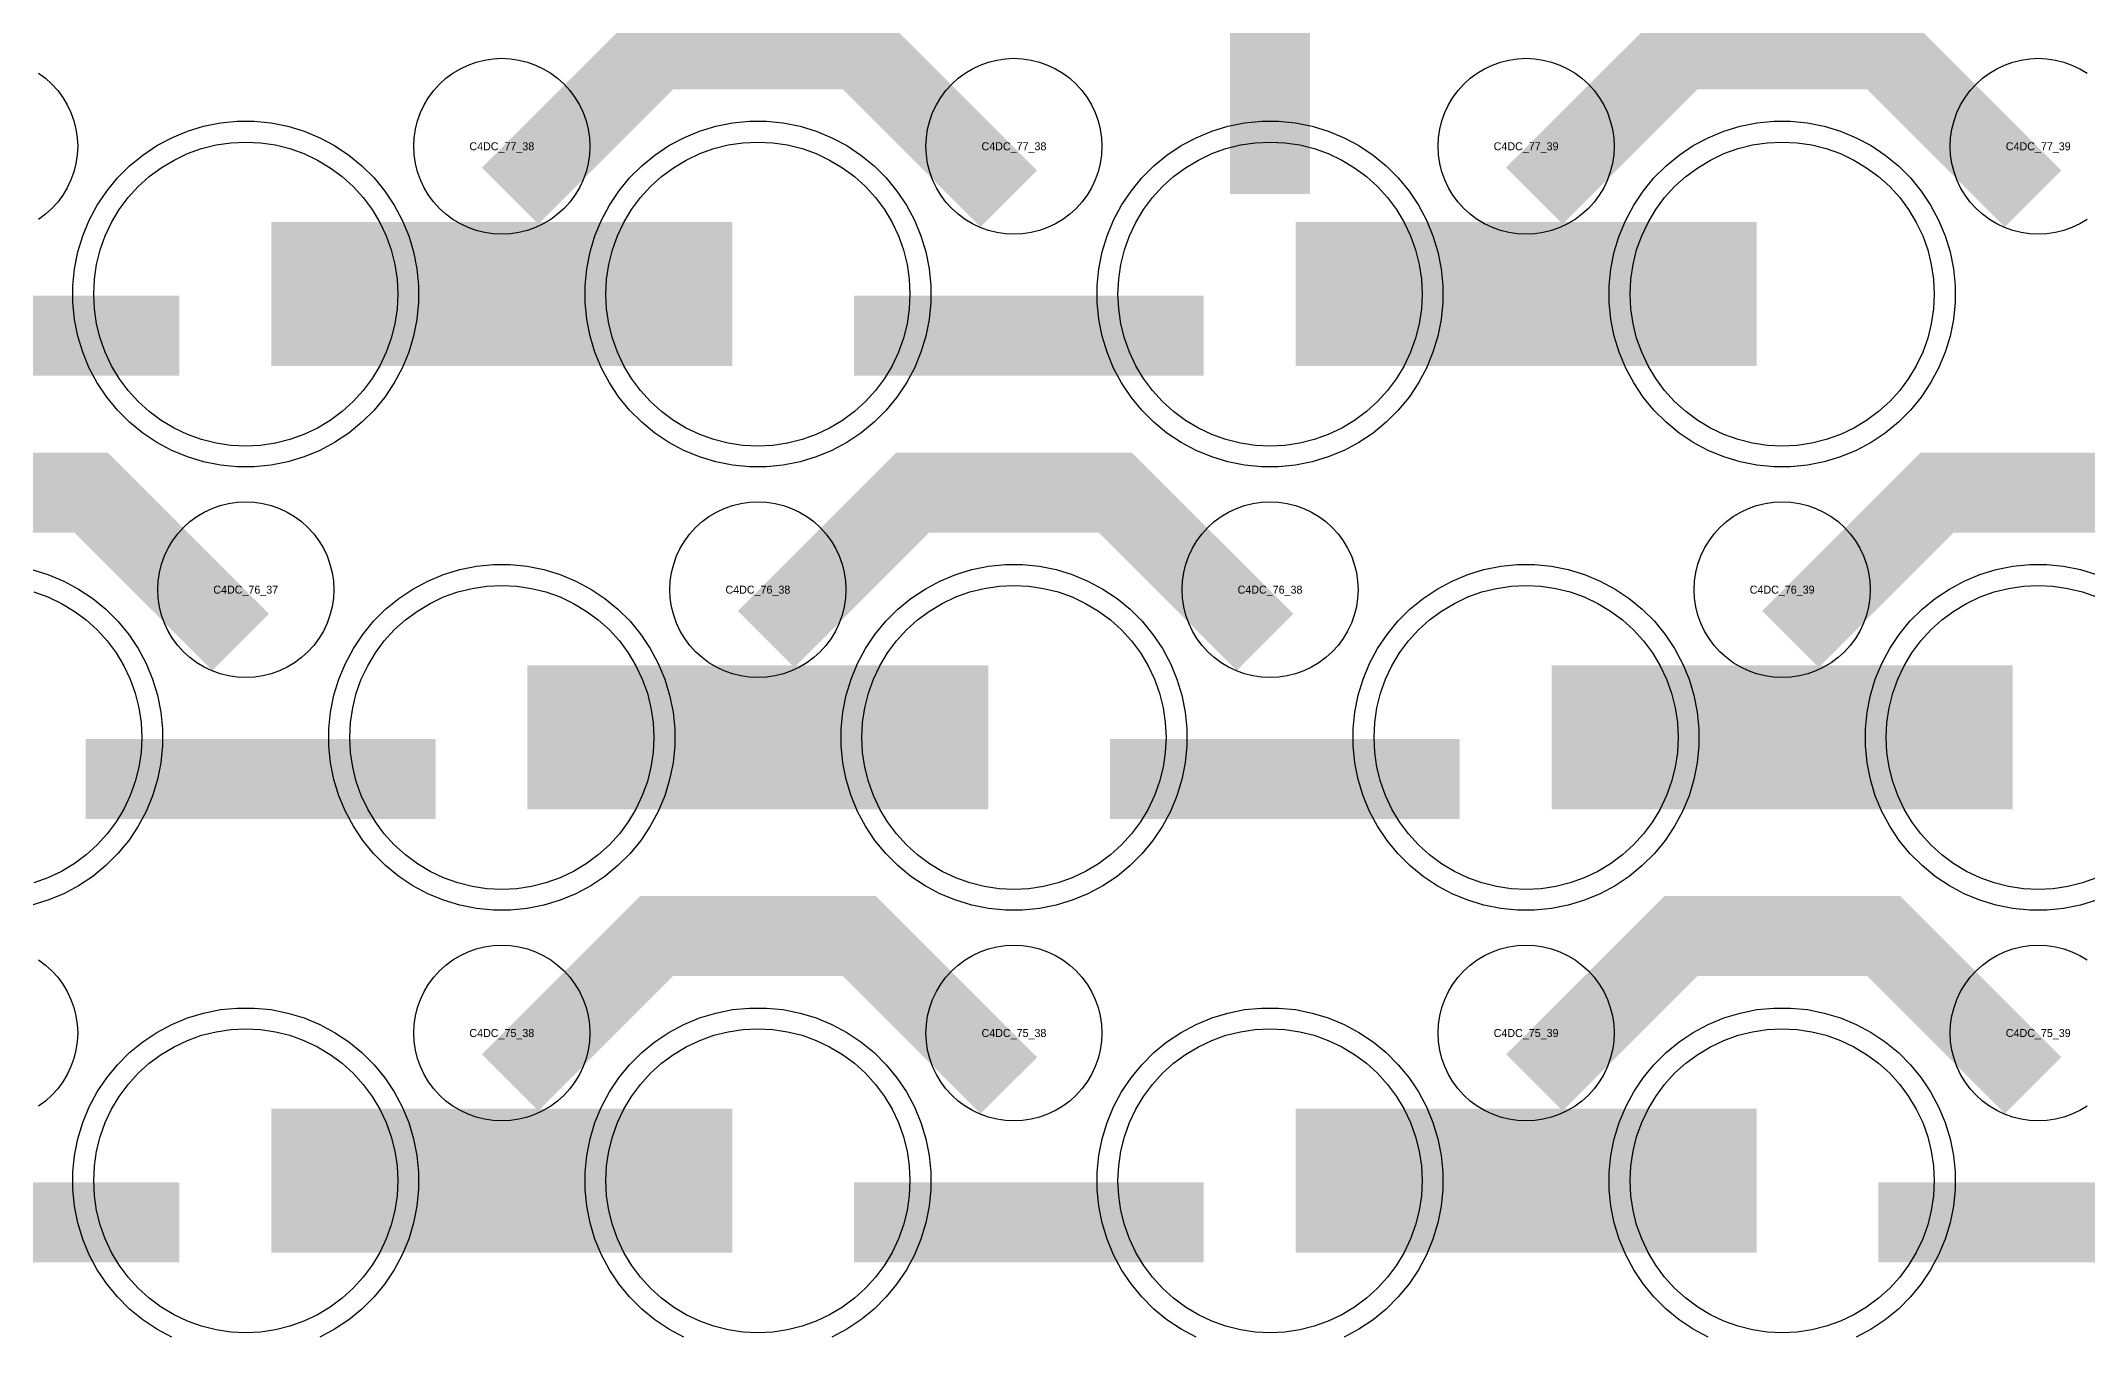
# Model space of a CAD drawing. Extents: x -11880 to 11880, y -14992 to 14992.
# Drawn here: x 16 to 655, y -4496 to -4091 of the extents above; entities that cross this region are included whole.
import ezdxf
from ezdxf.enums import TextEntityAlignment as Align

# ---------------------------------------------------------------- set-up
doc = ezdxf.new("R2010")
doc.units = 0
doc.header["$MEASUREMENT"] = 0
for name, color, linetype in [('GDS_775_DT_237', 138, 'CONTINUOUS'), ('RDL1_FS', 34, 'CONTINUOUS'), ('RDL_BS', 160, 'CONTINUOUS')]:
    doc.layers.add(name, color=color, linetype=linetype)

msp = doc.modelspace()

# ---------------------------------------------------------------- linework, layer by layer
at = {"layer": 'RDL1_FS', "color": 241, "true_color": 0xf7abae}
for points in [[(80, -4217.639), (75.343, -4217.41), (70.732, -4216.726), (66.209, -4215.594), (61.819, -4214.022), (57.605, -4212.03), (53.605, -4209.632), (49.86, -4206.854), (46.406, -4203.724), (43.276, -4200.27), (40.498, -4196.525), (38.1, -4192.525), (36.108, -4188.311), (34.536, -4183.921), (33.404, -4179.398), (32.72, -4174.787), (32.491, -4170.13), (32.72, -4165.473), (33.404, -4160.862), (34.536, -4156.339), (36.108, -4151.949), (38.1, -4147.735), (40.498, -4143.735), (43.276, -4139.99), (46.406, -4136.536), (49.86, -4133.406), (53.605, -4130.628), (57.605, -4128.23), (61.819, -4126.238), (66.209, -4124.666), (70.732, -4123.534), (75.343, -4122.85), (80, -4122.621), (84.657, -4122.85), (89.268, -4123.534), (93.791, -4124.666), (98.181, -4126.238), (102.395, -4128.23), (106.395, -4130.628), (110.14, -4133.406), (113.594, -4136.536), (116.724, -4139.99), (119.502, -4143.735), (121.9, -4147.735), (123.892, -4151.949), (125.464, -4156.339), (126.596, -4160.862), (127.28, -4165.473), (127.509, -4170.13), (127.28, -4174.787), (126.596, -4179.398), (125.464, -4183.921), (123.892, -4188.311), (121.9, -4192.525), (119.502, -4196.525), (116.724, -4200.27), (113.594, -4203.724), (110.14, -4206.854), (106.395, -4209.632), (102.395, -4212.03), (98.181, -4214.022), (93.791, -4215.594), (89.268, -4216.726), (84.657, -4217.41)], [(240, -4217.639), (235.343, -4217.41), (230.732, -4216.726), (226.209, -4215.594), (221.819, -4214.022), (217.605, -4212.03), (213.605, -4209.632), (209.86, -4206.854), (206.406, -4203.724), (203.276, -4200.27), (200.498, -4196.525), (198.1, -4192.525), (196.108, -4188.311), (194.536, -4183.921), (193.404, -4179.398), (192.72, -4174.787), (192.491, -4170.13), (192.72, -4165.473), (193.404, -4160.862), (194.536, -4156.339), (196.108, -4151.949), (198.1, -4147.735), (200.498, -4143.735), (203.276, -4139.99), (206.406, -4136.536), (209.86, -4133.406), (213.605, -4130.628), (217.605, -4128.23), (221.819, -4126.238), (226.209, -4124.666), (230.732, -4123.534), (235.343, -4122.85), (240, -4122.621), (244.657, -4122.85), (249.268, -4123.534), (253.791, -4124.666), (258.181, -4126.238), (262.395, -4128.23), (266.395, -4130.628), (270.14, -4133.406), (273.594, -4136.536), (276.724, -4139.99), (279.502, -4143.735), (281.9, -4147.735), (283.892, -4151.949), (285.464, -4156.339), (286.596, -4160.862), (287.28, -4165.473), (287.509, -4170.13), (287.28, -4174.787), (286.596, -4179.398), (285.464, -4183.921), (283.892, -4188.311), (281.9, -4192.525), (279.502, -4196.525), (276.724, -4200.27), (273.594, -4203.724), (270.14, -4206.854), (266.395, -4209.632), (262.395, -4212.03), (258.181, -4214.022), (253.791, -4215.594), (249.268, -4216.726), (244.657, -4217.41)], [(400, -4217.639), (395.343, -4217.41), (390.732, -4216.726), (386.209, -4215.594), (381.819, -4214.022), (377.605, -4212.03), (373.605, -4209.632), (369.86, -4206.854), (366.406, -4203.724), (363.276, -4200.27), (360.498, -4196.525), (358.1, -4192.525), (356.108, -4188.311), (354.536, -4183.921), (353.404, -4179.398), (352.72, -4174.787), (352.491, -4170.13), (352.72, -4165.473), (353.404, -4160.862), (354.536, -4156.339), (356.108, -4151.949), (358.1, -4147.735), (360.498, -4143.735), (363.276, -4139.99), (366.406, -4136.536), (369.86, -4133.406), (373.605, -4130.628), (377.605, -4128.23), (381.819, -4126.238), (386.209, -4124.666), (390.732, -4123.534), (395.343, -4122.85), (400, -4122.621), (404.657, -4122.85), (409.268, -4123.534), (413.791, -4124.666), (418.181, -4126.238), (422.395, -4128.23), (426.395, -4130.628), (430.14, -4133.406), (433.594, -4136.536), (436.724, -4139.99), (439.502, -4143.735), (441.9, -4147.735), (443.892, -4151.949), (445.464, -4156.339), (446.596, -4160.862), (447.28, -4165.473), (447.509, -4170.13), (447.28, -4174.787), (446.596, -4179.398), (445.464, -4183.921), (443.892, -4188.311), (441.9, -4192.525), (439.502, -4196.525), (436.724, -4200.27), (433.594, -4203.724), (430.14, -4206.854), (426.395, -4209.632), (422.395, -4212.03), (418.181, -4214.022), (413.791, -4215.594), (409.268, -4216.726), (404.657, -4217.41)], [(560, -4217.639), (555.343, -4217.41), (550.732, -4216.726), (546.209, -4215.594), (541.819, -4214.022), (537.605, -4212.03), (533.605, -4209.632), (529.86, -4206.854), (526.406, -4203.724), (523.276, -4200.27), (520.498, -4196.525), (518.1, -4192.525), (516.108, -4188.311), (514.536, -4183.921), (513.404, -4179.398), (512.72, -4174.787), (512.491, -4170.13), (512.72, -4165.473), (513.404, -4160.862), (514.536, -4156.339), (516.108, -4151.949), (518.1, -4147.735), (520.498, -4143.735), (523.276, -4139.99), (526.406, -4136.536), (529.86, -4133.406), (533.605, -4130.628), (537.605, -4128.23), (541.819, -4126.238), (546.209, -4124.666), (550.732, -4123.534), (555.343, -4122.85), (560, -4122.621), (564.657, -4122.85), (569.268, -4123.534), (573.791, -4124.666), (578.181, -4126.238), (582.395, -4128.23), (586.395, -4130.628), (590.14, -4133.406), (593.594, -4136.536), (596.724, -4139.99), (599.502, -4143.735), (601.9, -4147.735), (603.892, -4151.949), (605.464, -4156.339), (606.596, -4160.862), (607.28, -4165.473), (607.509, -4170.13), (607.28, -4174.787), (606.596, -4179.398), (605.464, -4183.921), (603.892, -4188.311), (601.9, -4192.525), (599.502, -4196.525), (596.724, -4200.27), (593.594, -4203.724), (590.14, -4206.854), (586.395, -4209.632), (582.395, -4212.03), (578.181, -4214.022), (573.791, -4215.594), (569.268, -4216.726), (564.657, -4217.41)]]:
    msp.add_lwpolyline(points, close=True, dxfattribs=at)
for points in [[(88.002, -4170.13, 45, 45, 0), (160.002, -4170.13, 45, 45, 0)], [(160.002, -4170.13, 45, 45, 0), (232.002, -4170.13, 45, 45, 0)], [(408.002, -4170.13, 45, 45, 0), (480.002, -4170.13, 45, 45, 0)], [(480.002, -4170.13, 45, 45, 0), (552.002, -4170.13, 45, 45, 0)]]:
    msp.add_lwpolyline(points, format="xyseb", dxfattribs=at)
at = {"layer": 'RDL1_FS'}
for points in [[(13.791, -4263.231), (18.181, -4264.803), (22.395, -4266.795), (26.395, -4269.193), (30.14, -4271.971), (33.594, -4275.101), (36.724, -4278.555), (39.502, -4282.3), (41.9, -4286.3), (43.892, -4290.514), (45.464, -4294.904), (46.596, -4299.427), (47.28, -4304.038), (47.509, -4308.695), (47.28, -4313.352), (46.596, -4317.963), (45.464, -4322.486), (43.892, -4326.876), (41.9, -4331.09), (39.502, -4335.09), (36.724, -4338.835), (33.594, -4342.289), (30.14, -4345.419), (26.395, -4348.197), (22.395, -4350.595), (18.181, -4352.587), (13.791, -4354.159)], [(658.181, -4352.587), (653.791, -4354.159), (649.268, -4355.291), (644.657, -4355.975), (640, -4356.204), (635.343, -4355.975), (630.732, -4355.291), (626.209, -4354.159), (621.819, -4352.587), (617.605, -4350.595), (613.605, -4348.197), (609.86, -4345.419), (606.406, -4342.289), (603.276, -4338.835), (600.498, -4335.09), (598.1, -4331.09), (596.108, -4326.876), (594.536, -4322.486), (593.404, -4317.963), (592.72, -4313.352), (592.491, -4308.695), (592.72, -4304.038), (593.404, -4299.427), (594.536, -4294.904), (596.108, -4290.514), (598.1, -4286.3), (600.498, -4282.3), (603.276, -4278.555), (606.406, -4275.101), (609.86, -4271.971), (613.605, -4269.193), (617.605, -4266.795), (621.819, -4264.803), (626.209, -4263.231), (630.732, -4262.099), (635.343, -4261.415), (640, -4261.186), (644.657, -4261.415), (649.268, -4262.099), (653.791, -4263.231), (658.181, -4264.803)]]:
    msp.add_lwpolyline(points, dxfattribs=at)
for points in [[(160, -4356.204), (155.343, -4355.975), (150.732, -4355.291), (146.209, -4354.159), (141.819, -4352.587), (137.605, -4350.595), (133.605, -4348.197), (129.86, -4345.419), (126.406, -4342.289), (123.276, -4338.835), (120.498, -4335.09), (118.1, -4331.09), (116.108, -4326.876), (114.536, -4322.486), (113.404, -4317.963), (112.72, -4313.352), (112.491, -4308.695), (112.72, -4304.038), (113.404, -4299.427), (114.536, -4294.904), (116.108, -4290.514), (118.1, -4286.3), (120.498, -4282.3), (123.276, -4278.555), (126.406, -4275.101), (129.86, -4271.971), (133.605, -4269.193), (137.605, -4266.795), (141.819, -4264.803), (146.209, -4263.231), (150.732, -4262.099), (155.343, -4261.415), (160, -4261.186), (164.657, -4261.415), (169.268, -4262.099), (173.791, -4263.231), (178.181, -4264.803), (182.395, -4266.795), (186.395, -4269.193), (190.14, -4271.971), (193.594, -4275.101), (196.724, -4278.555), (199.502, -4282.3), (201.9, -4286.3), (203.892, -4290.514), (205.464, -4294.904), (206.596, -4299.427), (207.28, -4304.038), (207.509, -4308.695), (207.28, -4313.352), (206.596, -4317.963), (205.464, -4322.486), (203.892, -4326.876), (201.9, -4331.09), (199.502, -4335.09), (196.724, -4338.835), (193.594, -4342.289), (190.14, -4345.419), (186.395, -4348.197), (182.395, -4350.595), (178.181, -4352.587), (173.791, -4354.159), (169.268, -4355.291), (164.657, -4355.975)], [(320, -4356.204), (315.343, -4355.975), (310.732, -4355.291), (306.209, -4354.159), (301.819, -4352.587), (297.605, -4350.595), (293.605, -4348.197), (289.86, -4345.419), (286.406, -4342.289), (283.276, -4338.835), (280.498, -4335.09), (278.1, -4331.09), (276.108, -4326.876), (274.536, -4322.486), (273.404, -4317.963), (272.72, -4313.352), (272.491, -4308.695), (272.72, -4304.038), (273.404, -4299.427), (274.536, -4294.904), (276.108, -4290.514), (278.1, -4286.3), (280.498, -4282.3), (283.276, -4278.555), (286.406, -4275.101), (289.86, -4271.971), (293.605, -4269.193), (297.605, -4266.795), (301.819, -4264.803), (306.209, -4263.231), (310.732, -4262.099), (315.343, -4261.415), (320, -4261.186), (324.657, -4261.415), (329.268, -4262.099), (333.791, -4263.231), (338.181, -4264.803), (342.395, -4266.795), (346.395, -4269.193), (350.14, -4271.971), (353.594, -4275.101), (356.724, -4278.555), (359.502, -4282.3), (361.9, -4286.3), (363.892, -4290.514), (365.464, -4294.904), (366.596, -4299.427), (367.28, -4304.038), (367.509, -4308.695), (367.28, -4313.352), (366.596, -4317.963), (365.464, -4322.486), (363.892, -4326.876), (361.9, -4331.09), (359.502, -4335.09), (356.724, -4338.835), (353.594, -4342.289), (350.14, -4345.419), (346.395, -4348.197), (342.395, -4350.595), (338.181, -4352.587), (333.791, -4354.159), (329.268, -4355.291), (324.657, -4355.975)], [(480, -4356.204), (475.343, -4355.975), (470.732, -4355.291), (466.209, -4354.159), (461.819, -4352.587), (457.605, -4350.595), (453.605, -4348.197), (449.86, -4345.419), (446.406, -4342.289), (443.276, -4338.835), (440.498, -4335.09), (438.1, -4331.09), (436.108, -4326.876), (434.536, -4322.486), (433.404, -4317.963), (432.72, -4313.352), (432.491, -4308.695), (432.72, -4304.038), (433.404, -4299.427), (434.536, -4294.904), (436.108, -4290.514), (438.1, -4286.3), (440.498, -4282.3), (443.276, -4278.555), (446.406, -4275.101), (449.86, -4271.971), (453.605, -4269.193), (457.605, -4266.795), (461.819, -4264.803), (466.209, -4263.231), (470.732, -4262.099), (475.343, -4261.415), (480, -4261.186), (484.657, -4261.415), (489.268, -4262.099), (493.791, -4263.231), (498.181, -4264.803), (502.395, -4266.795), (506.395, -4269.193), (510.14, -4271.971), (513.594, -4275.101), (516.724, -4278.555), (519.502, -4282.3), (521.9, -4286.3), (523.892, -4290.514), (525.464, -4294.904), (526.596, -4299.427), (527.28, -4304.038), (527.509, -4308.695), (527.28, -4313.352), (526.596, -4317.963), (525.464, -4322.486), (523.892, -4326.876), (521.9, -4331.09), (519.502, -4335.09), (516.724, -4338.835), (513.594, -4342.289), (510.14, -4345.419), (506.395, -4348.197), (502.395, -4350.595), (498.181, -4352.587), (493.791, -4354.159), (489.268, -4355.291), (484.657, -4355.975)], [(80, -4494.769), (75.343, -4494.54), (70.732, -4493.856), (66.209, -4492.724), (61.819, -4491.152), (57.605, -4489.16), (53.605, -4486.762), (49.86, -4483.984), (46.406, -4480.854), (43.276, -4477.4), (40.498, -4473.655), (38.1, -4469.655), (36.108, -4465.441), (34.536, -4461.051), (33.404, -4456.528), (32.72, -4451.917), (32.491, -4447.26), (32.72, -4442.603), (33.404, -4437.992), (34.536, -4433.469), (36.108, -4429.079), (38.1, -4424.865), (40.498, -4420.865), (43.276, -4417.12), (46.406, -4413.666), (49.86, -4410.536), (53.605, -4407.758), (57.605, -4405.36), (61.819, -4403.368), (66.209, -4401.796), (70.732, -4400.664), (75.343, -4399.98), (80, -4399.751), (84.657, -4399.98), (89.268, -4400.664), (93.791, -4401.796), (98.181, -4403.368), (102.395, -4405.36), (106.395, -4407.758), (110.14, -4410.536), (113.594, -4413.666), (116.724, -4417.12), (119.502, -4420.865), (121.9, -4424.865), (123.892, -4429.079), (125.464, -4433.469), (126.596, -4437.992), (127.28, -4442.603), (127.509, -4447.26), (127.28, -4451.917), (126.596, -4456.528), (125.464, -4461.051), (123.892, -4465.441), (121.9, -4469.655), (119.502, -4473.655), (116.724, -4477.4), (113.594, -4480.854), (110.14, -4483.984), (106.395, -4486.762), (102.395, -4489.16), (98.181, -4491.152), (93.791, -4492.724), (89.268, -4493.856), (84.657, -4494.54)], [(240, -4494.769), (235.343, -4494.54), (230.732, -4493.856), (226.209, -4492.724), (221.819, -4491.152), (217.605, -4489.16), (213.605, -4486.762), (209.86, -4483.984), (206.406, -4480.854), (203.276, -4477.4), (200.498, -4473.655), (198.1, -4469.655), (196.108, -4465.441), (194.536, -4461.051), (193.404, -4456.528), (192.72, -4451.917), (192.491, -4447.26), (192.72, -4442.603), (193.404, -4437.992), (194.536, -4433.469), (196.108, -4429.079), (198.1, -4424.865), (200.498, -4420.865), (203.276, -4417.12), (206.406, -4413.666), (209.86, -4410.536), (213.605, -4407.758), (217.605, -4405.36), (221.819, -4403.368), (226.209, -4401.796), (230.732, -4400.664), (235.343, -4399.98), (240, -4399.751), (244.657, -4399.98), (249.268, -4400.664), (253.791, -4401.796), (258.181, -4403.368), (262.395, -4405.36), (266.395, -4407.758), (270.14, -4410.536), (273.594, -4413.666), (276.724, -4417.12), (279.502, -4420.865), (281.9, -4424.865), (283.892, -4429.079), (285.464, -4433.469), (286.596, -4437.992), (287.28, -4442.603), (287.509, -4447.26), (287.28, -4451.917), (286.596, -4456.528), (285.464, -4461.051), (283.892, -4465.441), (281.9, -4469.655), (279.502, -4473.655), (276.724, -4477.4), (273.594, -4480.854), (270.14, -4483.984), (266.395, -4486.762), (262.395, -4489.16), (258.181, -4491.152), (253.791, -4492.724), (249.268, -4493.856), (244.657, -4494.54)], [(400, -4494.769), (395.343, -4494.54), (390.732, -4493.856), (386.209, -4492.724), (381.819, -4491.152), (377.605, -4489.16), (373.605, -4486.762), (369.86, -4483.984), (366.406, -4480.854), (363.276, -4477.4), (360.498, -4473.655), (358.1, -4469.655), (356.108, -4465.441), (354.536, -4461.051), (353.404, -4456.528), (352.72, -4451.917), (352.491, -4447.26), (352.72, -4442.603), (353.404, -4437.992), (354.536, -4433.469), (356.108, -4429.079), (358.1, -4424.865), (360.498, -4420.865), (363.276, -4417.12), (366.406, -4413.666), (369.86, -4410.536), (373.605, -4407.758), (377.605, -4405.36), (381.819, -4403.368), (386.209, -4401.796), (390.732, -4400.664), (395.343, -4399.98), (400, -4399.751), (404.657, -4399.98), (409.268, -4400.664), (413.791, -4401.796), (418.181, -4403.368), (422.395, -4405.36), (426.395, -4407.758), (430.14, -4410.536), (433.594, -4413.666), (436.724, -4417.12), (439.502, -4420.865), (441.9, -4424.865), (443.892, -4429.079), (445.464, -4433.469), (446.596, -4437.992), (447.28, -4442.603), (447.509, -4447.26), (447.28, -4451.917), (446.596, -4456.528), (445.464, -4461.051), (443.892, -4465.441), (441.9, -4469.655), (439.502, -4473.655), (436.724, -4477.4), (433.594, -4480.854), (430.14, -4483.984), (426.395, -4486.762), (422.395, -4489.16), (418.181, -4491.152), (413.791, -4492.724), (409.268, -4493.856), (404.657, -4494.54)], [(560, -4494.769), (555.343, -4494.54), (550.732, -4493.856), (546.209, -4492.724), (541.819, -4491.152), (537.605, -4489.16), (533.605, -4486.762), (529.86, -4483.984), (526.406, -4480.854), (523.276, -4477.4), (520.498, -4473.655), (518.1, -4469.655), (516.108, -4465.441), (514.536, -4461.051), (513.404, -4456.528), (512.72, -4451.917), (512.491, -4447.26), (512.72, -4442.603), (513.404, -4437.992), (514.536, -4433.469), (516.108, -4429.079), (518.1, -4424.865), (520.498, -4420.865), (523.276, -4417.12), (526.406, -4413.666), (529.86, -4410.536), (533.605, -4407.758), (537.605, -4405.36), (541.819, -4403.368), (546.209, -4401.796), (550.732, -4400.664), (555.343, -4399.98), (560, -4399.751), (564.657, -4399.98), (569.268, -4400.664), (573.791, -4401.796), (578.181, -4403.368), (582.395, -4405.36), (586.395, -4407.758), (590.14, -4410.536), (593.594, -4413.666), (596.724, -4417.12), (599.502, -4420.865), (601.9, -4424.865), (603.892, -4429.079), (605.464, -4433.469), (606.596, -4437.992), (607.28, -4442.603), (607.509, -4447.26), (607.28, -4451.917), (606.596, -4456.528), (605.464, -4461.051), (603.892, -4465.441), (601.9, -4469.655), (599.502, -4473.655), (596.724, -4477.4), (593.594, -4480.854), (590.14, -4483.984), (586.395, -4486.762), (582.395, -4489.16), (578.181, -4491.152), (573.791, -4492.724), (569.268, -4493.856), (564.657, -4494.54)]]:
    msp.add_lwpolyline(points, close=True, dxfattribs=at)
for points in [[(168.002, -4308.695, 45, 45, 0), (240.002, -4308.695, 45, 45, 0)], [(240.002, -4308.695, 45, 45, 0), (312.002, -4308.695, 45, 45, 0)], [(488.002, -4308.695, 45, 45, 0), (560.002, -4308.695, 45, 45, 0)], [(560.002, -4308.695, 45, 45, 0), (632.002, -4308.695, 45, 45, 0)], [(88.002, -4447.26, 45, 45, 0), (160.002, -4447.26, 45, 45, 0)], [(160.002, -4447.26, 45, 45, 0), (232.002, -4447.26, 45, 45, 0)], [(408.002, -4447.26, 45, 45, 0), (480.002, -4447.26, 45, 45, 0)], [(480.002, -4447.26, 45, 45, 0), (552.002, -4447.26, 45, 45, 0)]]:
    msp.add_lwpolyline(points, format="xyseb", dxfattribs=at)
at = {"layer": 'RDL_BS', "color": 241, "true_color": 0xf7abae}
for points in [[(400, -4138.855, 25, 25, 0), (400, -4032.078, 25, 25, 0)], [(400, -4062.547, 25, 25, 0), (400, -4108.167, 25, 25, 0)], [(-49.984, -4183.143, 25, 25, 0), (59.281, -4183.143, 25, 25, 0)], [(270.016, -4183.143, 25, 25, 0), (379.281, -4183.143, 25, 25, 0)]]:
    msp.add_lwpolyline(points, format="xyseb", dxfattribs=at)
at = {"layer": 'RDL_BS'}
for points in [[(162.562, -4139.444, 25, 25, 0), (208.377, -4093.629, 25, 25, 0), (241.93, -4093.629, 25, 25, 0)], [(318.401, -4140.343, 25, 25, 0), (271.687, -4093.629, 25, 25, 0), (241.929, -4093.629, 25, 25, 0)], [(482.562, -4139.444, 25, 25, 0), (528.377, -4093.629, 25, 25, 0), (561.93, -4093.629, 25, 25, 0)], [(638.401, -4140.343, 25, 25, 0), (591.687, -4093.629, 25, 25, 0), (561.929, -4093.629, 25, 25, 0)], [(78.401, -4278.908, 25, 25, 0), (31.687, -4232.194, 25, 25, 0), (1.929, -4232.194, 25, 25, 0)], [(242.562, -4278.009, 25, 25, 0), (288.377, -4232.194, 25, 25, 0), (321.93, -4232.194, 25, 25, 0)], [(398.401, -4278.908, 25, 25, 0), (351.687, -4232.194, 25, 25, 0), (321.929, -4232.194, 25, 25, 0)], [(562.562, -4278.009, 25, 25, 0), (608.377, -4232.194, 25, 25, 0), (641.93, -4232.194, 25, 25, 0)], [(718.401, -4278.908, 25, 25, 0), (671.687, -4232.194, 25, 25, 0), (641.929, -4232.194, 25, 25, 0)], [(30.016, -4321.708, 25, 25, 0), (139.281, -4321.708, 25, 25, 0)], [(350.016, -4321.708, 25, 25, 0), (459.281, -4321.708, 25, 25, 0)], [(162.562, -4416.574, 25, 25, 0), (208.377, -4370.759, 25, 25, 0), (241.93, -4370.759, 25, 25, 0)], [(318.401, -4417.473, 25, 25, 0), (271.687, -4370.759, 25, 25, 0), (241.929, -4370.759, 25, 25, 0)], [(482.562, -4416.574, 25, 25, 0), (528.377, -4370.759, 25, 25, 0), (561.93, -4370.759, 25, 25, 0)], [(638.401, -4417.473, 25, 25, 0), (591.687, -4370.759, 25, 25, 0), (561.929, -4370.759, 25, 25, 0)], [(-49.984, -4460.273, 25, 25, 0), (59.281, -4460.273, 25, 25, 0)], [(270.016, -4460.273, 25, 25, 0), (379.281, -4460.273, 25, 25, 0)], [(590.016, -4460.273, 25, 25, 0), (699.281, -4460.273, 25, 25, 0)]]:
    msp.add_lwpolyline(points, format="xyseb", dxfattribs=at)
for points in [[(160, -4151.436), (157.307, -4151.304), (154.635, -4150.908), (152.016, -4150.251), (149.481, -4149.344), (147.044, -4148.192), (144.72, -4146.799), (142.557, -4145.196), (140.558, -4143.384), (138.746, -4141.385), (137.143, -4139.222), (135.75, -4136.898), (134.598, -4134.461), (133.691, -4131.926), (133.034, -4129.307), (132.638, -4126.635), (132.506, -4123.942), (132.638, -4121.249), (133.034, -4118.577), (133.691, -4115.958), (134.598, -4113.423), (135.75, -4110.986), (137.143, -4108.662), (138.746, -4106.499), (140.558, -4104.5), (142.557, -4102.688), (144.72, -4101.085), (147.044, -4099.692), (149.481, -4098.54), (152.016, -4097.633), (154.635, -4096.976), (157.307, -4096.58), (160, -4096.448), (162.693, -4096.58), (165.365, -4096.976), (167.984, -4097.633), (170.519, -4098.54), (172.956, -4099.692), (175.28, -4101.085), (177.443, -4102.688), (179.442, -4104.5), (181.254, -4106.499), (182.857, -4108.662), (184.25, -4110.986), (185.402, -4113.423), (186.309, -4115.958), (186.966, -4118.577), (187.362, -4121.249), (187.494, -4123.942), (187.362, -4126.635), (186.966, -4129.307), (186.309, -4131.926), (185.402, -4134.461), (184.25, -4136.898), (182.857, -4139.222), (181.254, -4141.385), (179.442, -4143.384), (177.443, -4145.196), (175.28, -4146.799), (172.956, -4148.192), (170.519, -4149.344), (167.984, -4150.251), (165.365, -4150.908), (162.693, -4151.304)], [(320, -4151.436), (317.307, -4151.304), (314.635, -4150.908), (312.016, -4150.251), (309.481, -4149.344), (307.044, -4148.192), (304.72, -4146.799), (302.557, -4145.196), (300.558, -4143.384), (298.746, -4141.385), (297.143, -4139.222), (295.75, -4136.898), (294.598, -4134.461), (293.691, -4131.926), (293.034, -4129.307), (292.638, -4126.635), (292.506, -4123.942), (292.638, -4121.249), (293.034, -4118.577), (293.691, -4115.958), (294.598, -4113.423), (295.75, -4110.986), (297.143, -4108.662), (298.746, -4106.499), (300.558, -4104.5), (302.557, -4102.688), (304.72, -4101.085), (307.044, -4099.692), (309.481, -4098.54), (312.016, -4097.633), (314.635, -4096.976), (317.307, -4096.58), (320, -4096.448), (322.693, -4096.58), (325.365, -4096.976), (327.984, -4097.633), (330.519, -4098.54), (332.956, -4099.692), (335.28, -4101.085), (337.443, -4102.688), (339.442, -4104.5), (341.254, -4106.499), (342.857, -4108.662), (344.25, -4110.986), (345.402, -4113.423), (346.309, -4115.958), (346.966, -4118.577), (347.362, -4121.249), (347.494, -4123.942), (347.362, -4126.635), (346.966, -4129.307), (346.309, -4131.926), (345.402, -4134.461), (344.25, -4136.898), (342.857, -4139.222), (341.254, -4141.385), (339.442, -4143.384), (337.443, -4145.196), (335.28, -4146.799), (332.956, -4148.192), (330.519, -4149.344), (327.984, -4150.251), (325.365, -4150.908), (322.693, -4151.304)], [(480, -4151.436), (477.307, -4151.304), (474.635, -4150.908), (472.016, -4150.251), (469.481, -4149.344), (467.044, -4148.192), (464.72, -4146.799), (462.557, -4145.196), (460.558, -4143.384), (458.746, -4141.385), (457.143, -4139.222), (455.75, -4136.898), (454.598, -4134.461), (453.691, -4131.926), (453.034, -4129.307), (452.638, -4126.635), (452.506, -4123.942), (452.638, -4121.249), (453.034, -4118.577), (453.691, -4115.958), (454.598, -4113.423), (455.75, -4110.986), (457.143, -4108.662), (458.746, -4106.499), (460.558, -4104.5), (462.557, -4102.688), (464.72, -4101.085), (467.044, -4099.692), (469.481, -4098.54), (472.016, -4097.633), (474.635, -4096.976), (477.307, -4096.58), (480, -4096.448), (482.693, -4096.58), (485.365, -4096.976), (487.984, -4097.633), (490.519, -4098.54), (492.956, -4099.692), (495.28, -4101.085), (497.443, -4102.688), (499.442, -4104.5), (501.254, -4106.499), (502.857, -4108.662), (504.25, -4110.986), (505.402, -4113.423), (506.309, -4115.958), (506.966, -4118.577), (507.362, -4121.249), (507.494, -4123.942), (507.362, -4126.635), (506.966, -4129.307), (506.309, -4131.926), (505.402, -4134.461), (504.25, -4136.898), (502.857, -4139.222), (501.254, -4141.385), (499.442, -4143.384), (497.443, -4145.196), (495.28, -4146.799), (492.956, -4148.192), (490.519, -4149.344), (487.984, -4150.251), (485.365, -4150.908), (482.693, -4151.304)], [(80, -4290.001), (77.307, -4289.869), (74.635, -4289.473), (72.016, -4288.816), (69.481, -4287.909), (67.044, -4286.757), (64.72, -4285.364), (62.557, -4283.761), (60.558, -4281.949), (58.746, -4279.95), (57.143, -4277.787), (55.75, -4275.463), (54.598, -4273.026), (53.691, -4270.491), (53.034, -4267.872), (52.638, -4265.2), (52.506, -4262.507), (52.638, -4259.814), (53.034, -4257.142), (53.691, -4254.523), (54.598, -4251.988), (55.75, -4249.551), (57.143, -4247.227), (58.746, -4245.064), (60.558, -4243.065), (62.557, -4241.253), (64.72, -4239.65), (67.044, -4238.257), (69.481, -4237.105), (72.016, -4236.198), (74.635, -4235.541), (77.307, -4235.145), (80, -4235.013), (82.693, -4235.145), (85.365, -4235.541), (87.984, -4236.198), (90.519, -4237.105), (92.956, -4238.257), (95.28, -4239.65), (97.443, -4241.253), (99.442, -4243.065), (101.254, -4245.064), (102.857, -4247.227), (104.25, -4249.551), (105.402, -4251.988), (106.309, -4254.523), (106.966, -4257.142), (107.362, -4259.814), (107.494, -4262.507), (107.362, -4265.2), (106.966, -4267.872), (106.309, -4270.491), (105.402, -4273.026), (104.25, -4275.463), (102.857, -4277.787), (101.254, -4279.95), (99.442, -4281.949), (97.443, -4283.761), (95.28, -4285.364), (92.956, -4286.757), (90.519, -4287.909), (87.984, -4288.816), (85.365, -4289.473), (82.693, -4289.869)], [(240, -4290.001), (237.307, -4289.869), (234.635, -4289.473), (232.016, -4288.816), (229.481, -4287.909), (227.044, -4286.757), (224.72, -4285.364), (222.557, -4283.761), (220.558, -4281.949), (218.746, -4279.95), (217.143, -4277.787), (215.75, -4275.463), (214.598, -4273.026), (213.691, -4270.491), (213.034, -4267.872), (212.638, -4265.2), (212.506, -4262.507), (212.638, -4259.814), (213.034, -4257.142), (213.691, -4254.523), (214.598, -4251.988), (215.75, -4249.551), (217.143, -4247.227), (218.746, -4245.064), (220.558, -4243.065), (222.557, -4241.253), (224.72, -4239.65), (227.044, -4238.257), (229.481, -4237.105), (232.016, -4236.198), (234.635, -4235.541), (237.307, -4235.145), (240, -4235.013), (242.693, -4235.145), (245.365, -4235.541), (247.984, -4236.198), (250.519, -4237.105), (252.956, -4238.257), (255.28, -4239.65), (257.443, -4241.253), (259.442, -4243.065), (261.254, -4245.064), (262.857, -4247.227), (264.25, -4249.551), (265.402, -4251.988), (266.309, -4254.523), (266.966, -4257.142), (267.362, -4259.814), (267.494, -4262.507), (267.362, -4265.2), (266.966, -4267.872), (266.309, -4270.491), (265.402, -4273.026), (264.25, -4275.463), (262.857, -4277.787), (261.254, -4279.95), (259.442, -4281.949), (257.443, -4283.761), (255.28, -4285.364), (252.956, -4286.757), (250.519, -4287.909), (247.984, -4288.816), (245.365, -4289.473), (242.693, -4289.869)], [(400, -4290.001), (397.307, -4289.869), (394.635, -4289.473), (392.016, -4288.816), (389.481, -4287.909), (387.044, -4286.757), (384.72, -4285.364), (382.557, -4283.761), (380.558, -4281.949), (378.746, -4279.95), (377.143, -4277.787), (375.75, -4275.463), (374.598, -4273.026), (373.691, -4270.491), (373.034, -4267.872), (372.638, -4265.2), (372.506, -4262.507), (372.638, -4259.814), (373.034, -4257.142), (373.691, -4254.523), (374.598, -4251.988), (375.75, -4249.551), (377.143, -4247.227), (378.746, -4245.064), (380.558, -4243.065), (382.557, -4241.253), (384.72, -4239.65), (387.044, -4238.257), (389.481, -4237.105), (392.016, -4236.198), (394.635, -4235.541), (397.307, -4235.145), (400, -4235.013), (402.693, -4235.145), (405.365, -4235.541), (407.984, -4236.198), (410.519, -4237.105), (412.956, -4238.257), (415.28, -4239.65), (417.443, -4241.253), (419.442, -4243.065), (421.254, -4245.064), (422.857, -4247.227), (424.25, -4249.551), (425.402, -4251.988), (426.309, -4254.523), (426.966, -4257.142), (427.362, -4259.814), (427.494, -4262.507), (427.362, -4265.2), (426.966, -4267.872), (426.309, -4270.491), (425.402, -4273.026), (424.25, -4275.463), (422.857, -4277.787), (421.254, -4279.95), (419.442, -4281.949), (417.443, -4283.761), (415.28, -4285.364), (412.956, -4286.757), (410.519, -4287.909), (407.984, -4288.816), (405.365, -4289.473), (402.693, -4289.869)], [(560, -4290.001), (557.307, -4289.869), (554.635, -4289.473), (552.016, -4288.816), (549.481, -4287.909), (547.044, -4286.757), (544.72, -4285.364), (542.557, -4283.761), (540.558, -4281.949), (538.746, -4279.95), (537.143, -4277.787), (535.75, -4275.463), (534.598, -4273.026), (533.691, -4270.491), (533.034, -4267.872), (532.638, -4265.2), (532.506, -4262.507), (532.638, -4259.814), (533.034, -4257.142), (533.691, -4254.523), (534.598, -4251.988), (535.75, -4249.551), (537.143, -4247.227), (538.746, -4245.064), (540.558, -4243.065), (542.557, -4241.253), (544.72, -4239.65), (547.044, -4238.257), (549.481, -4237.105), (552.016, -4236.198), (554.635, -4235.541), (557.307, -4235.145), (560, -4235.013), (562.693, -4235.145), (565.365, -4235.541), (567.984, -4236.198), (570.519, -4237.105), (572.956, -4238.257), (575.28, -4239.65), (577.443, -4241.253), (579.442, -4243.065), (581.254, -4245.064), (582.857, -4247.227), (584.25, -4249.551), (585.402, -4251.988), (586.309, -4254.523), (586.966, -4257.142), (587.362, -4259.814), (587.494, -4262.507), (587.362, -4265.2), (586.966, -4267.872), (586.309, -4270.491), (585.402, -4273.026), (584.25, -4275.463), (582.857, -4277.787), (581.254, -4279.95), (579.442, -4281.949), (577.443, -4283.761), (575.28, -4285.364), (572.956, -4286.757), (570.519, -4287.909), (567.984, -4288.816), (565.365, -4289.473), (562.693, -4289.869)], [(157.356, -4362.695), (152.062, -4362.178), (146.835, -4361.132), (141.795, -4359.601), (136.885, -4357.57), (132.223, -4355.078), (127.809, -4352.131), (123.708, -4348.769), (119.926, -4344.987), (116.564, -4340.886), (113.617, -4336.472), (111.125, -4331.81), (109.094, -4326.9), (107.563, -4321.86), (106.517, -4316.633), (106, -4311.339), (106, -4306.051), (106.517, -4300.757), (107.563, -4295.53), (109.094, -4290.49), (111.125, -4285.58), (113.617, -4280.918), (116.564, -4276.504), (119.926, -4272.403), (123.708, -4268.621), (127.809, -4265.259), (132.223, -4262.312), (136.885, -4259.82), (141.795, -4257.789), (146.835, -4256.258), (152.062, -4255.212), (157.356, -4254.695), (162.644, -4254.695), (167.938, -4255.212), (173.165, -4256.258), (178.205, -4257.789), (183.115, -4259.82), (187.777, -4262.312), (192.191, -4265.259), (196.292, -4268.621), (200.074, -4272.403), (203.436, -4276.504), (206.383, -4280.918), (208.875, -4285.58), (210.906, -4290.49), (212.437, -4295.53), (213.483, -4300.757), (214, -4306.051), (214, -4311.339), (213.483, -4316.633), (212.437, -4321.86), (210.906, -4326.9), (208.875, -4331.81), (206.383, -4336.472), (203.436, -4340.886), (200.074, -4344.987), (196.292, -4348.769), (192.191, -4352.131), (187.777, -4355.078), (183.115, -4357.57), (178.205, -4359.601), (173.165, -4361.132), (167.938, -4362.178), (162.644, -4362.695)], [(317.356, -4362.695), (312.062, -4362.178), (306.835, -4361.132), (301.795, -4359.601), (296.885, -4357.57), (292.223, -4355.078), (287.809, -4352.131), (283.708, -4348.769), (279.926, -4344.987), (276.564, -4340.886), (273.617, -4336.472), (271.125, -4331.81), (269.094, -4326.9), (267.563, -4321.86), (266.517, -4316.633), (266, -4311.339), (266, -4306.051), (266.517, -4300.757), (267.563, -4295.53), (269.094, -4290.49), (271.125, -4285.58), (273.617, -4280.918), (276.564, -4276.504), (279.926, -4272.403), (283.708, -4268.621), (287.809, -4265.259), (292.223, -4262.312), (296.885, -4259.82), (301.795, -4257.789), (306.835, -4256.258), (312.062, -4255.212), (317.356, -4254.695), (322.644, -4254.695), (327.938, -4255.212), (333.165, -4256.258), (338.205, -4257.789), (343.115, -4259.82), (347.777, -4262.312), (352.191, -4265.259), (356.292, -4268.621), (360.074, -4272.403), (363.436, -4276.504), (366.383, -4280.918), (368.875, -4285.58), (370.906, -4290.49), (372.437, -4295.53), (373.483, -4300.757), (374, -4306.051), (374, -4311.339), (373.483, -4316.633), (372.437, -4321.86), (370.906, -4326.9), (368.875, -4331.81), (366.383, -4336.472), (363.436, -4340.886), (360.074, -4344.987), (356.292, -4348.769), (352.191, -4352.131), (347.777, -4355.078), (343.115, -4357.57), (338.205, -4359.601), (333.165, -4361.132), (327.938, -4362.178), (322.644, -4362.695)], [(477.356, -4362.695), (472.062, -4362.178), (466.835, -4361.132), (461.795, -4359.601), (456.885, -4357.57), (452.223, -4355.078), (447.809, -4352.131), (443.708, -4348.769), (439.926, -4344.987), (436.564, -4340.886), (433.617, -4336.472), (431.125, -4331.81), (429.094, -4326.9), (427.563, -4321.86), (426.517, -4316.633), (426, -4311.339), (426, -4306.051), (426.517, -4300.757), (427.563, -4295.53), (429.094, -4290.49), (431.125, -4285.58), (433.617, -4280.918), (436.564, -4276.504), (439.926, -4272.403), (443.708, -4268.621), (447.809, -4265.259), (452.223, -4262.312), (456.885, -4259.82), (461.795, -4257.789), (466.835, -4256.258), (472.062, -4255.212), (477.356, -4254.695), (482.644, -4254.695), (487.938, -4255.212), (493.165, -4256.258), (498.205, -4257.789), (503.115, -4259.82), (507.777, -4262.312), (512.191, -4265.259), (516.292, -4268.621), (520.074, -4272.403), (523.436, -4276.504), (526.383, -4280.918), (528.875, -4285.58), (530.906, -4290.49), (532.437, -4295.53), (533.483, -4300.757), (534, -4306.051), (534, -4311.339), (533.483, -4316.633), (532.437, -4321.86), (530.906, -4326.9), (528.875, -4331.81), (526.383, -4336.472), (523.436, -4340.886), (520.074, -4344.987), (516.292, -4348.769), (512.191, -4352.131), (507.777, -4355.078), (503.115, -4357.57), (498.205, -4359.601), (493.165, -4361.132), (487.938, -4362.178), (482.644, -4362.695)], [(160, -4428.566), (157.307, -4428.434), (154.635, -4428.038), (152.016, -4427.381), (149.481, -4426.474), (147.044, -4425.322), (144.72, -4423.929), (142.557, -4422.326), (140.558, -4420.514), (138.746, -4418.515), (137.143, -4416.352), (135.75, -4414.028), (134.598, -4411.591), (133.691, -4409.056), (133.034, -4406.437), (132.638, -4403.765), (132.506, -4401.072), (132.638, -4398.379), (133.034, -4395.707), (133.691, -4393.088), (134.598, -4390.553), (135.75, -4388.116), (137.143, -4385.792), (138.746, -4383.629), (140.558, -4381.63), (142.557, -4379.818), (144.72, -4378.215), (147.044, -4376.822), (149.481, -4375.67), (152.016, -4374.763), (154.635, -4374.106), (157.307, -4373.71), (160, -4373.578), (162.693, -4373.71), (165.365, -4374.106), (167.984, -4374.763), (170.519, -4375.67), (172.956, -4376.822), (175.28, -4378.215), (177.443, -4379.818), (179.442, -4381.63), (181.254, -4383.629), (182.857, -4385.792), (184.25, -4388.116), (185.402, -4390.553), (186.309, -4393.088), (186.966, -4395.707), (187.362, -4398.379), (187.494, -4401.072), (187.362, -4403.765), (186.966, -4406.437), (186.309, -4409.056), (185.402, -4411.591), (184.25, -4414.028), (182.857, -4416.352), (181.254, -4418.515), (179.442, -4420.514), (177.443, -4422.326), (175.28, -4423.929), (172.956, -4425.322), (170.519, -4426.474), (167.984, -4427.381), (165.365, -4428.038), (162.693, -4428.434)], [(320, -4428.566), (317.307, -4428.434), (314.635, -4428.038), (312.016, -4427.381), (309.481, -4426.474), (307.044, -4425.322), (304.72, -4423.929), (302.557, -4422.326), (300.558, -4420.514), (298.746, -4418.515), (297.143, -4416.352), (295.75, -4414.028), (294.598, -4411.591), (293.691, -4409.056), (293.034, -4406.437), (292.638, -4403.765), (292.506, -4401.072), (292.638, -4398.379), (293.034, -4395.707), (293.691, -4393.088), (294.598, -4390.553), (295.75, -4388.116), (297.143, -4385.792), (298.746, -4383.629), (300.558, -4381.63), (302.557, -4379.818), (304.72, -4378.215), (307.044, -4376.822), (309.481, -4375.67), (312.016, -4374.763), (314.635, -4374.106), (317.307, -4373.71), (320, -4373.578), (322.693, -4373.71), (325.365, -4374.106), (327.984, -4374.763), (330.519, -4375.67), (332.956, -4376.822), (335.28, -4378.215), (337.443, -4379.818), (339.442, -4381.63), (341.254, -4383.629), (342.857, -4385.792), (344.25, -4388.116), (345.402, -4390.553), (346.309, -4393.088), (346.966, -4395.707), (347.362, -4398.379), (347.494, -4401.072), (347.362, -4403.765), (346.966, -4406.437), (346.309, -4409.056), (345.402, -4411.591), (344.25, -4414.028), (342.857, -4416.352), (341.254, -4418.515), (339.442, -4420.514), (337.443, -4422.326), (335.28, -4423.929), (332.956, -4425.322), (330.519, -4426.474), (327.984, -4427.381), (325.365, -4428.038), (322.693, -4428.434)], [(480, -4428.566), (477.307, -4428.434), (474.635, -4428.038), (472.016, -4427.381), (469.481, -4426.474), (467.044, -4425.322), (464.72, -4423.929), (462.557, -4422.326), (460.558, -4420.514), (458.746, -4418.515), (457.143, -4416.352), (455.75, -4414.028), (454.598, -4411.591), (453.691, -4409.056), (453.034, -4406.437), (452.638, -4403.765), (452.506, -4401.072), (452.638, -4398.379), (453.034, -4395.707), (453.691, -4393.088), (454.598, -4390.553), (455.75, -4388.116), (457.143, -4385.792), (458.746, -4383.629), (460.558, -4381.63), (462.557, -4379.818), (464.72, -4378.215), (467.044, -4376.822), (469.481, -4375.67), (472.016, -4374.763), (474.635, -4374.106), (477.307, -4373.71), (480, -4373.578), (482.693, -4373.71), (485.365, -4374.106), (487.984, -4374.763), (490.519, -4375.67), (492.956, -4376.822), (495.28, -4378.215), (497.443, -4379.818), (499.442, -4381.63), (501.254, -4383.629), (502.857, -4385.792), (504.25, -4388.116), (505.402, -4390.553), (506.309, -4393.088), (506.966, -4395.707), (507.362, -4398.379), (507.494, -4401.072), (507.362, -4403.765), (506.966, -4406.437), (506.309, -4409.056), (505.402, -4411.591), (504.25, -4414.028), (502.857, -4416.352), (501.254, -4418.515), (499.442, -4420.514), (497.443, -4422.326), (495.28, -4423.929), (492.956, -4425.322), (490.519, -4426.474), (487.984, -4427.381), (485.365, -4428.038), (482.693, -4428.434)]]:
    msp.add_lwpolyline(points, close=True, dxfattribs=at)
for points in [[(655.28, -4146.799), (652.956, -4148.192), (650.519, -4149.344), (647.984, -4150.251), (645.365, -4150.908), (642.693, -4151.304), (640, -4151.436), (637.307, -4151.304), (634.635, -4150.908), (632.016, -4150.251), (629.481, -4149.344), (627.044, -4148.192), (624.72, -4146.799), (622.557, -4145.196), (620.558, -4143.384), (618.746, -4141.385), (617.143, -4139.222), (615.75, -4136.898), (614.598, -4134.461), (613.691, -4131.926), (613.034, -4129.307), (612.638, -4126.635), (612.506, -4123.942), (612.638, -4121.249), (613.034, -4118.577), (613.691, -4115.958), (614.598, -4113.423), (615.75, -4110.986), (617.143, -4108.662), (618.746, -4106.499), (620.558, -4104.5), (622.557, -4102.688), (624.72, -4101.085), (627.044, -4099.692), (629.481, -4098.54), (632.016, -4097.633), (634.635, -4096.976), (637.307, -4096.58), (640, -4096.448), (642.693, -4096.58), (645.365, -4096.976), (647.984, -4097.633), (650.519, -4098.54), (652.956, -4099.692), (655.28, -4101.085)], [(15.28, -4101.085), (17.443, -4102.688), (19.442, -4104.5), (21.254, -4106.499), (22.857, -4108.662), (24.25, -4110.986), (25.402, -4113.423), (26.309, -4115.958), (26.966, -4118.577), (27.362, -4121.249), (27.494, -4123.942), (27.362, -4126.635), (26.966, -4129.307), (26.309, -4131.926), (25.402, -4134.461), (24.25, -4136.898), (22.857, -4139.222), (21.254, -4141.385), (19.442, -4143.384), (17.443, -4145.196), (15.28, -4146.799)], [(13.165, -4256.258), (18.205, -4257.789), (23.115, -4259.82), (27.777, -4262.312), (32.191, -4265.259), (36.292, -4268.621), (40.074, -4272.403), (43.436, -4276.504), (46.383, -4280.918), (48.875, -4285.58), (50.906, -4290.49), (52.437, -4295.53), (53.483, -4300.757), (54, -4306.051), (54, -4311.339), (53.483, -4316.633), (52.437, -4321.86), (50.906, -4326.9), (48.875, -4331.81), (46.383, -4336.472), (43.436, -4340.886), (40.074, -4344.987), (36.292, -4348.769), (32.191, -4352.131), (27.777, -4355.078), (23.115, -4357.57), (18.205, -4359.601), (13.165, -4361.132)], [(658.205, -4359.601), (653.165, -4361.132), (647.938, -4362.178), (642.644, -4362.695), (637.356, -4362.695), (632.062, -4362.178), (626.835, -4361.132), (621.795, -4359.601), (616.885, -4357.57), (612.223, -4355.078), (607.809, -4352.131), (603.708, -4348.769), (599.926, -4344.987), (596.564, -4340.886), (593.617, -4336.472), (591.125, -4331.81), (589.094, -4326.9), (587.563, -4321.86), (586.517, -4316.633), (586, -4311.339), (586, -4306.051), (586.517, -4300.757), (587.563, -4295.53), (589.094, -4290.49), (591.125, -4285.58), (593.617, -4280.918), (596.564, -4276.504), (599.926, -4272.403), (603.708, -4268.621), (607.809, -4265.259), (612.223, -4262.312), (616.885, -4259.82), (621.795, -4257.789), (626.835, -4256.258), (632.062, -4255.212), (637.356, -4254.695), (642.644, -4254.695), (647.938, -4255.212), (653.165, -4256.258), (658.205, -4257.789)], [(15.28, -4378.215), (17.443, -4379.818), (19.442, -4381.63), (21.254, -4383.629), (22.857, -4385.792), (24.25, -4388.116), (25.402, -4390.553), (26.309, -4393.088), (26.966, -4395.707), (27.362, -4398.379), (27.494, -4401.072), (27.362, -4403.765), (26.966, -4406.437), (26.309, -4409.056), (25.402, -4411.591), (24.25, -4414.028), (22.857, -4416.352), (21.254, -4418.515), (19.442, -4420.514), (17.443, -4422.326), (15.28, -4423.929)], [(655.28, -4423.929), (652.956, -4425.322), (650.519, -4426.474), (647.984, -4427.381), (645.365, -4428.038), (642.693, -4428.434), (640, -4428.566), (637.307, -4428.434), (634.635, -4428.038), (632.016, -4427.381), (629.481, -4426.474), (627.044, -4425.322), (624.72, -4423.929), (622.557, -4422.326), (620.558, -4420.514), (618.746, -4418.515), (617.143, -4416.352), (615.75, -4414.028), (614.598, -4411.591), (613.691, -4409.056), (613.034, -4406.437), (612.638, -4403.765), (612.506, -4401.072), (612.638, -4398.379), (613.034, -4395.707), (613.691, -4393.088), (614.598, -4390.553), (615.75, -4388.116), (617.143, -4385.792), (618.746, -4383.629), (620.558, -4381.63), (622.557, -4379.818), (624.72, -4378.215), (627.044, -4376.822), (629.481, -4375.67), (632.016, -4374.763), (634.635, -4374.106), (637.307, -4373.71), (640, -4373.578), (642.693, -4373.71), (645.365, -4374.106), (647.984, -4374.763), (650.519, -4375.67), (652.956, -4376.822), (655.28, -4378.215)], [(56.885, -4496.135), (52.223, -4493.643), (47.809, -4490.696), (43.708, -4487.334), (39.926, -4483.552), (36.564, -4479.451), (33.617, -4475.037), (31.125, -4470.375), (29.094, -4465.465), (27.563, -4460.425), (26.517, -4455.198), (26, -4449.904), (26, -4444.616), (26.517, -4439.322), (27.563, -4434.095), (29.094, -4429.055), (31.125, -4424.145), (33.617, -4419.483), (36.564, -4415.069), (39.926, -4410.968), (43.708, -4407.186), (47.809, -4403.824), (52.223, -4400.877), (56.885, -4398.385), (61.795, -4396.354), (66.835, -4394.823), (72.062, -4393.777), (77.356, -4393.26), (82.644, -4393.26), (87.938, -4393.777), (93.165, -4394.823), (98.205, -4396.354), (103.115, -4398.385), (107.777, -4400.877), (112.191, -4403.824), (116.292, -4407.186), (120.074, -4410.968), (123.436, -4415.069), (126.383, -4419.483), (128.875, -4424.145), (130.906, -4429.055), (132.437, -4434.095), (133.483, -4439.322), (134, -4444.616), (134, -4449.904), (133.483, -4455.198), (132.437, -4460.425), (130.906, -4465.465), (128.875, -4470.375), (126.383, -4475.037), (123.436, -4479.451), (120.074, -4483.552), (116.292, -4487.334), (112.191, -4490.696), (107.777, -4493.643), (103.115, -4496.135)], [(216.885, -4496.135), (212.223, -4493.643), (207.809, -4490.696), (203.708, -4487.334), (199.926, -4483.552), (196.564, -4479.451), (193.617, -4475.037), (191.125, -4470.375), (189.094, -4465.465), (187.563, -4460.425), (186.517, -4455.198), (186, -4449.904), (186, -4444.616), (186.517, -4439.322), (187.563, -4434.095), (189.094, -4429.055), (191.125, -4424.145), (193.617, -4419.483), (196.564, -4415.069), (199.926, -4410.968), (203.708, -4407.186), (207.809, -4403.824), (212.223, -4400.877), (216.885, -4398.385), (221.795, -4396.354), (226.835, -4394.823), (232.062, -4393.777), (237.356, -4393.26), (242.644, -4393.26), (247.938, -4393.777), (253.165, -4394.823), (258.205, -4396.354), (263.115, -4398.385), (267.777, -4400.877), (272.191, -4403.824), (276.292, -4407.186), (280.074, -4410.968), (283.436, -4415.069), (286.383, -4419.483), (288.875, -4424.145), (290.906, -4429.055), (292.437, -4434.095), (293.483, -4439.322), (294, -4444.616), (294, -4449.904), (293.483, -4455.198), (292.437, -4460.425), (290.906, -4465.465), (288.875, -4470.375), (286.383, -4475.037), (283.436, -4479.451), (280.074, -4483.552), (276.292, -4487.334), (272.191, -4490.696), (267.777, -4493.643), (263.115, -4496.135)], [(376.885, -4496.135), (372.223, -4493.643), (367.809, -4490.696), (363.708, -4487.334), (359.926, -4483.552), (356.564, -4479.451), (353.617, -4475.037), (351.125, -4470.375), (349.094, -4465.465), (347.563, -4460.425), (346.517, -4455.198), (346, -4449.904), (346, -4444.616), (346.517, -4439.322), (347.563, -4434.095), (349.094, -4429.055), (351.125, -4424.145), (353.617, -4419.483), (356.564, -4415.069), (359.926, -4410.968), (363.708, -4407.186), (367.809, -4403.824), (372.223, -4400.877), (376.885, -4398.385), (381.795, -4396.354), (386.835, -4394.823), (392.062, -4393.777), (397.356, -4393.26), (402.644, -4393.26), (407.938, -4393.777), (413.165, -4394.823), (418.205, -4396.354), (423.115, -4398.385), (427.777, -4400.877), (432.191, -4403.824), (436.292, -4407.186), (440.074, -4410.968), (443.436, -4415.069), (446.383, -4419.483), (448.875, -4424.145), (450.906, -4429.055), (452.437, -4434.095), (453.483, -4439.322), (454, -4444.616), (454, -4449.904), (453.483, -4455.198), (452.437, -4460.425), (450.906, -4465.465), (448.875, -4470.375), (446.383, -4475.037), (443.436, -4479.451), (440.074, -4483.552), (436.292, -4487.334), (432.191, -4490.696), (427.777, -4493.643), (423.115, -4496.135)], [(536.885, -4496.135), (532.223, -4493.643), (527.809, -4490.696), (523.708, -4487.334), (519.926, -4483.552), (516.564, -4479.451), (513.617, -4475.037), (511.125, -4470.375), (509.094, -4465.465), (507.563, -4460.425), (506.517, -4455.198), (506, -4449.904), (506, -4444.616), (506.517, -4439.322), (507.563, -4434.095), (509.094, -4429.055), (511.125, -4424.145), (513.617, -4419.483), (516.564, -4415.069), (519.926, -4410.968), (523.708, -4407.186), (527.809, -4403.824), (532.223, -4400.877), (536.885, -4398.385), (541.795, -4396.354), (546.835, -4394.823), (552.062, -4393.777), (557.356, -4393.26), (562.644, -4393.26), (567.938, -4393.777), (573.165, -4394.823), (578.205, -4396.354), (583.115, -4398.385), (587.777, -4400.877), (592.191, -4403.824), (596.292, -4407.186), (600.074, -4410.968), (603.436, -4415.069), (606.383, -4419.483), (608.875, -4424.145), (610.906, -4429.055), (612.437, -4434.095), (613.483, -4439.322), (614, -4444.616), (614, -4449.904), (613.483, -4455.198), (612.437, -4460.425), (610.906, -4465.465), (608.875, -4470.375), (606.383, -4475.037), (603.436, -4479.451), (600.074, -4483.552), (596.292, -4487.334), (592.191, -4490.696), (587.777, -4493.643), (583.115, -4496.135)]]:
    msp.add_lwpolyline(points, dxfattribs=at)
at = {"layer": 'RDL_BS', "color": 241, "true_color": 0xf7abae}
for points in [[(77.356, -4224.13), (72.062, -4223.613), (66.835, -4222.567), (61.795, -4221.036), (56.885, -4219.005), (52.223, -4216.513), (47.809, -4213.566), (43.708, -4210.204), (39.926, -4206.422), (36.564, -4202.321), (33.617, -4197.907), (31.125, -4193.245), (29.094, -4188.335), (27.563, -4183.295), (26.517, -4178.068), (26, -4172.774), (26, -4167.486), (26.517, -4162.192), (27.563, -4156.965), (29.094, -4151.925), (31.125, -4147.015), (33.617, -4142.353), (36.564, -4137.939), (39.926, -4133.838), (43.708, -4130.056), (47.809, -4126.694), (52.223, -4123.747), (56.885, -4121.255), (61.795, -4119.224), (66.835, -4117.693), (72.062, -4116.647), (77.356, -4116.13), (82.644, -4116.13), (87.938, -4116.647), (93.165, -4117.693), (98.205, -4119.224), (103.115, -4121.255), (107.777, -4123.747), (112.191, -4126.694), (116.292, -4130.056), (120.074, -4133.838), (123.436, -4137.939), (126.383, -4142.353), (128.875, -4147.015), (130.906, -4151.925), (132.437, -4156.965), (133.483, -4162.192), (134, -4167.486), (134, -4172.774), (133.483, -4178.068), (132.437, -4183.295), (130.906, -4188.335), (128.875, -4193.245), (126.383, -4197.907), (123.436, -4202.321), (120.074, -4206.422), (116.292, -4210.204), (112.191, -4213.566), (107.777, -4216.513), (103.115, -4219.005), (98.205, -4221.036), (93.165, -4222.567), (87.938, -4223.613), (82.644, -4224.13)], [(237.356, -4224.13), (232.062, -4223.613), (226.835, -4222.567), (221.795, -4221.036), (216.885, -4219.005), (212.223, -4216.513), (207.809, -4213.566), (203.708, -4210.204), (199.926, -4206.422), (196.564, -4202.321), (193.617, -4197.907), (191.125, -4193.245), (189.094, -4188.335), (187.563, -4183.295), (186.517, -4178.068), (186, -4172.774), (186, -4167.486), (186.517, -4162.192), (187.563, -4156.965), (189.094, -4151.925), (191.125, -4147.015), (193.617, -4142.353), (196.564, -4137.939), (199.926, -4133.838), (203.708, -4130.056), (207.809, -4126.694), (212.223, -4123.747), (216.885, -4121.255), (221.795, -4119.224), (226.835, -4117.693), (232.062, -4116.647), (237.356, -4116.13), (242.644, -4116.13), (247.938, -4116.647), (253.165, -4117.693), (258.205, -4119.224), (263.115, -4121.255), (267.777, -4123.747), (272.191, -4126.694), (276.292, -4130.056), (280.074, -4133.838), (283.436, -4137.939), (286.383, -4142.353), (288.875, -4147.015), (290.906, -4151.925), (292.437, -4156.965), (293.483, -4162.192), (294, -4167.486), (294, -4172.774), (293.483, -4178.068), (292.437, -4183.295), (290.906, -4188.335), (288.875, -4193.245), (286.383, -4197.907), (283.436, -4202.321), (280.074, -4206.422), (276.292, -4210.204), (272.191, -4213.566), (267.777, -4216.513), (263.115, -4219.005), (258.205, -4221.036), (253.165, -4222.567), (247.938, -4223.613), (242.644, -4224.13)], [(397.356, -4224.13), (392.062, -4223.613), (386.835, -4222.567), (381.795, -4221.036), (376.885, -4219.005), (372.223, -4216.513), (367.809, -4213.566), (363.708, -4210.204), (359.926, -4206.422), (356.564, -4202.321), (353.617, -4197.907), (351.125, -4193.245), (349.094, -4188.335), (347.563, -4183.295), (346.517, -4178.068), (346, -4172.774), (346, -4167.486), (346.517, -4162.192), (347.563, -4156.965), (349.094, -4151.925), (351.125, -4147.015), (353.617, -4142.353), (356.564, -4137.939), (359.926, -4133.838), (363.708, -4130.056), (367.809, -4126.694), (372.223, -4123.747), (376.885, -4121.255), (381.795, -4119.224), (386.835, -4117.693), (392.062, -4116.647), (397.356, -4116.13), (402.644, -4116.13), (407.938, -4116.647), (413.165, -4117.693), (418.205, -4119.224), (423.115, -4121.255), (427.777, -4123.747), (432.191, -4126.694), (436.292, -4130.056), (440.074, -4133.838), (443.436, -4137.939), (446.383, -4142.353), (448.875, -4147.015), (450.906, -4151.925), (452.437, -4156.965), (453.483, -4162.192), (454, -4167.486), (454, -4172.774), (453.483, -4178.068), (452.437, -4183.295), (450.906, -4188.335), (448.875, -4193.245), (446.383, -4197.907), (443.436, -4202.321), (440.074, -4206.422), (436.292, -4210.204), (432.191, -4213.566), (427.777, -4216.513), (423.115, -4219.005), (418.205, -4221.036), (413.165, -4222.567), (407.938, -4223.613), (402.644, -4224.13)], [(557.356, -4224.13), (552.062, -4223.613), (546.835, -4222.567), (541.795, -4221.036), (536.885, -4219.005), (532.223, -4216.513), (527.809, -4213.566), (523.708, -4210.204), (519.926, -4206.422), (516.564, -4202.321), (513.617, -4197.907), (511.125, -4193.245), (509.094, -4188.335), (507.563, -4183.295), (506.517, -4178.068), (506, -4172.774), (506, -4167.486), (506.517, -4162.192), (507.563, -4156.965), (509.094, -4151.925), (511.125, -4147.015), (513.617, -4142.353), (516.564, -4137.939), (519.926, -4133.838), (523.708, -4130.056), (527.809, -4126.694), (532.223, -4123.747), (536.885, -4121.255), (541.795, -4119.224), (546.835, -4117.693), (552.062, -4116.647), (557.356, -4116.13), (562.644, -4116.13), (567.938, -4116.647), (573.165, -4117.693), (578.205, -4119.224), (583.115, -4121.255), (587.777, -4123.747), (592.191, -4126.694), (596.292, -4130.056), (600.074, -4133.838), (603.436, -4137.939), (606.383, -4142.353), (608.875, -4147.015), (610.906, -4151.925), (612.437, -4156.965), (613.483, -4162.192), (614, -4167.486), (614, -4172.774), (613.483, -4178.068), (612.437, -4183.295), (610.906, -4188.335), (608.875, -4193.245), (606.383, -4197.907), (603.436, -4202.321), (600.074, -4206.422), (596.292, -4210.204), (592.191, -4213.566), (587.777, -4216.513), (583.115, -4219.005), (578.205, -4221.036), (573.165, -4222.567), (567.938, -4223.613), (562.644, -4224.13)]]:
    msp.add_lwpolyline(points, close=True, dxfattribs=at)

# ---------------------------------------------------------------- texts
at = {"layer": 'GDS_775_DT_237'}
for s, p in [('C4DC_77_38', (160, -4123.942)), ('C4DC_77_38', (160, -4123.942)), ('C4DC_77_38', (320, -4123.942)), ('C4DC_77_38', (320, -4123.942)), ('C4DC_77_39', (480, -4123.942)), ('C4DC_77_39', (480, -4123.942)), ('C4DC_77_39', (640, -4123.942)), ('C4DC_77_39', (640, -4123.942)), ('C4DC_76_37', (80, -4262.507)), ('C4DC_76_37', (80, -4262.507)), ('C4DC_76_38', (240, -4262.507)), ('C4DC_76_38', (240, -4262.507)), ('C4DC_76_38', (400, -4262.507)), ('C4DC_76_38', (400, -4262.507)), ('C4DC_76_39', (560, -4262.507)), ('C4DC_76_39', (560, -4262.507)), ('C4DC_75_38', (160, -4401.072)), ('C4DC_75_38', (160, -4401.072)), ('C4DC_75_38', (320, -4401.072)), ('C4DC_75_38', (320, -4401.072)), ('C4DC_75_39', (480, -4401.072)), ('C4DC_75_39', (480, -4401.072)), ('C4DC_75_39', (640, -4401.072)), ('C4DC_75_39', (640, -4401.072))]:
    msp.add_text(s, height=2.5, dxfattribs=at).set_placement(p, align=Align.MIDDLE_CENTER)

doc.saveas('drawing.dxf')
